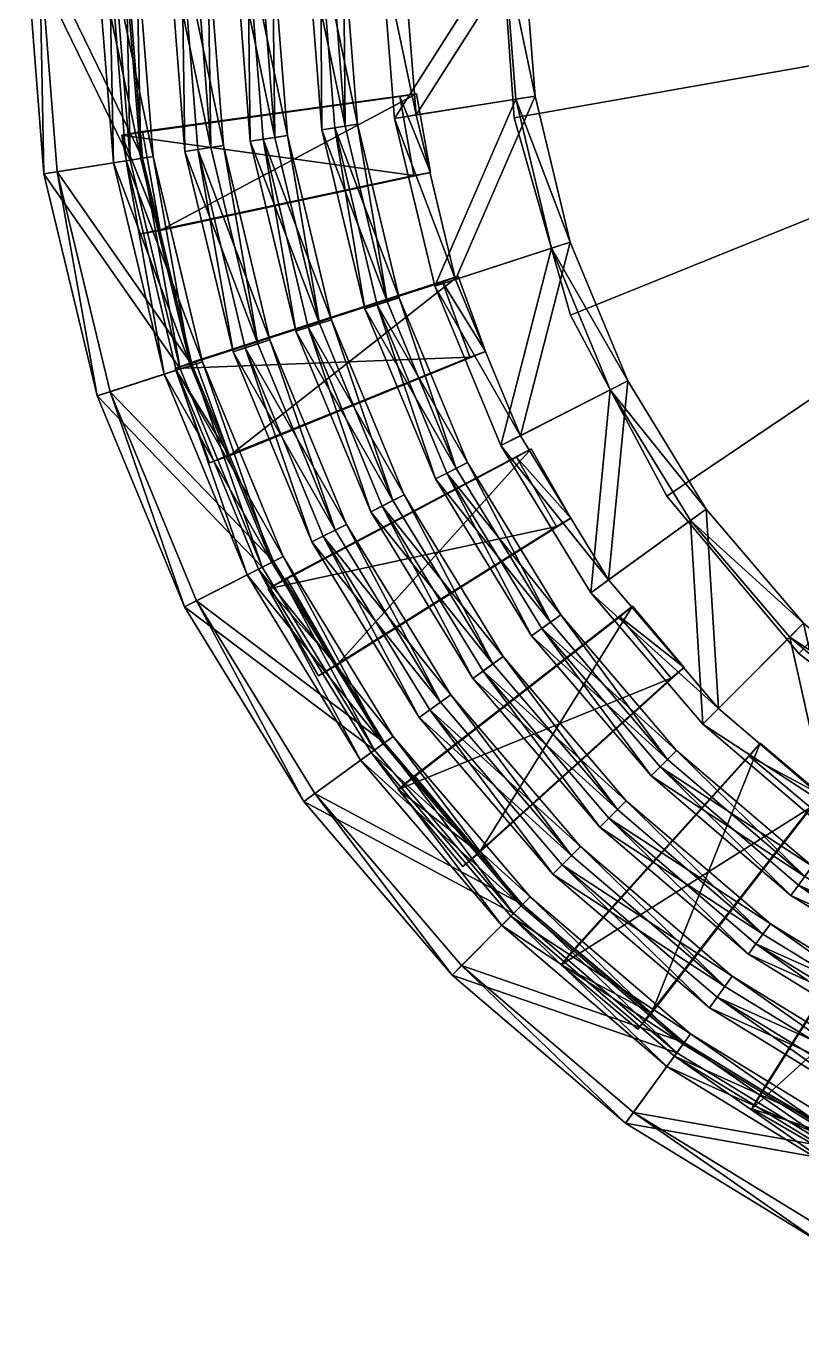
# Model space of a CAD drawing. Header units: inches. Extents: x -336 to -192, y -475 to -71.
# Drawn here: x -206.23 to -202.71, y -148.99 to -143.08 of the extents above; entities that cross this region are included whole.
import ezdxf

# ---------------------------------------------------------------- set-up
doc = ezdxf.new("R2010")
doc.units = ezdxf.units.IN
doc.layers.add('Model', color=22, linetype='Continuous')

msp = doc.modelspace()

# ---------------------------------------------------------------- meshes
at = {"layer": 'Model'}
mesh = msp.add_polyface(dxfattribs=at)
corners = [(-205.2225, -142.7139, 8.6974), (-205.1536, -143.5888, 8.6974), (-205.2115, -143.5979, 9.2159), (-205.281, -142.7139, 9.2159), (-205.1106, -142.7139, 8.6974), (-205.0998, -143.5802, 9.2159), (-205.0431, -143.5713, 8.6974), (-205.168, -142.7139, 9.2159), (-205.5229, -142.7139, 11.3562), (-205.4503, -143.6358, 11.3562), (-205.5082, -143.6449, 11.8746), (-205.5814, -142.7139, 11.8746), (-205.405, -142.7139, 11.3562), (-205.3906, -143.6263, 11.8746), (-205.3339, -143.6173, 11.3562), (-205.4624, -142.7139, 11.8746), (-205.8519, -142.7139, 14.2681), (-205.7753, -143.6872, 14.2681), (-205.8331, -143.6964, 14.7866), (-205.9105, -142.7139, 14.7866), (-205.7274, -142.7139, 14.2681), (-205.7091, -143.6767, 14.7866), (-205.6524, -143.6678, 14.2681), (-205.7849, -142.7139, 14.7866), (-205.6212, -144.0035, 14.5241), (-205.7003, -143.5544, 14.5241), (-205.795, -143.5711, 14.5241), (-204.4575, -143.3824, 3.1978), (-204.5328, -143.3956, 3.1978), (-204.4699, -143.7527, 3.1978), (-205.7158, -144.0202, 14.5241), (-205.7541, -142.9435, 14.5241), (-205.8502, -142.4875, 14.5241), (-205.8502, -142.9435, 14.5241), (-204.5767, -142.8965, 3.1978), (-204.5003, -142.8965, 3.1978), (-206.1681, -142.7139, 14.7078), (-206.0876, -143.7367, 14.7078), (-206.1479, -143.7463, 15.2263), (-206.2292, -142.7139, 15.2263), (-205.7761, -142.7139, 14.7078), (-205.7572, -143.6844, 15.2263), (-205.7005, -143.6754, 14.7078), (-205.8335, -142.7139, 15.2263)]
mesh.append_faces([[corners[k] for k in face] for face in [(0, 2, 3), (4, 5, 6), (8, 10, 11), (12, 13, 14), (16, 18, 19), (20, 21, 22), (24, 27, 25), (25, 28, 26), (26, 29, 30), (31, 32, 33), (32, 34, 33), (33, 35, 31), (36, 38, 39), (40, 41, 42)]], dxfattribs={"vtx0": -1})
mesh.append_faces([[corners[k] for k in face] for face in [(0, 6, 1), (8, 14, 9), (16, 22, 17), (36, 42, 37)]], dxfattribs={"vtx0": -1, "vtx1": -1})
mesh.append_faces([[corners[k] for k in face] for face in [(0, 4, 6), (3, 5, 7), (8, 12, 14), (11, 13, 15), (16, 20, 22), (19, 21, 23), (36, 40, 42), (39, 41, 43)]], dxfattribs={"vtx0": -1, "vtx2": -1})
mesh.append_faces([[corners[k] for k in face] for face in [(3, 2, 5), (11, 10, 13), (19, 18, 21), (39, 38, 41)]], dxfattribs={"vtx1": -1, "vtx2": -1})
mesh.append_faces([[corners[k] for k in face] for face in [(0, 1, 2), (4, 7, 5), (8, 9, 10), (12, 15, 13), (16, 17, 18), (20, 23, 21), (24, 25, 26), (36, 37, 38), (40, 43, 41)]], dxfattribs={"vtx2": -1})
mesh = msp.add_polyface(dxfattribs=at)
corners = [(-204.061, -142.7139, -1.5816), (-204.0065, -143.4071, -1.5816), (-204.5575, -143.4944, 3.3561), (-204.6189, -142.7139, 3.3561), (-204.3748, -144.2556, 3.3561), (-203.9724, -142.7139, -1.5816), (-204.459, -143.4787, 3.3561), (-203.919, -143.3932, -1.5816), (-204.5192, -142.7139, 3.3561), (-204.2799, -144.2248, 3.3561), (-203.7599, -144.0558, -1.5816), (-203.8442, -144.0832, -1.5816), (-204.8934, -142.7139, 5.7855), (-204.8286, -143.5373, 5.7855), (-204.8865, -143.5465, 6.3039), (-204.952, -142.7139, 6.3039), (-204.6915, -144.3585, 6.3039), (-204.7882, -142.7139, 5.7855), (-204.7814, -143.5298, 6.3039), (-204.7247, -143.5208, 5.7855), (-204.8456, -142.7139, 6.3039), (-204.5903, -144.3256, 6.3039), (-204.5357, -144.3079, 5.7855), (-205.0431, -143.5713, 8.6974), (-205.0998, -143.5802, 9.2159), (-204.897, -144.4253, 9.2159), (-205.1536, -143.5888, 8.6974), (-204.8424, -144.4075, 8.6974), (-205.6212, -144.0035, 14.5241), (-204.3946, -143.7395, 3.1978), (-204.4575, -143.3824, 3.1978), (-205.7003, -143.5544, 14.5241), (-204.5328, -143.3956, 3.1978), (-205.795, -143.5711, 14.5241), (-204.4699, -143.7527, 3.1978), (-205.7158, -144.0202, 14.5241), (-205.7541, -142.9435, 14.5241), (-204.5003, -142.8965, 3.1978), (-204.5003, -142.5339, 3.1978), (-205.8502, -142.9435, 14.5241), (-204.5767, -142.8965, 3.1978), (-204.5767, -142.5339, 3.1978), (-204.0794, -142.5635, -0.975), (-204.0145, -143.492, -0.975), (-204.0145, -143.492, -0.9212), (-204.0794, -142.5635, -0.9212), (-203.7579, -144.3867, -0.9212)]
mesh.append_faces([[corners[k] for k in face] for face in [(0, 2, 3), (1, 4, 2), (5, 6, 7), (12, 14, 15), (13, 16, 14), (17, 18, 19), (29, 32, 30), (42, 44, 45), (43, 46, 44)]], dxfattribs={"vtx0": -1})
mesh.append_faces([[corners[k] for k in face] for face in [(0, 7, 1), (1, 10, 11), (12, 19, 13)]], dxfattribs={"vtx0": -1, "vtx1": -1})
mesh.append_faces([[corners[k] for k in face] for face in [(0, 5, 7), (1, 7, 10), (3, 6, 8), (2, 9, 6), (12, 17, 19), (13, 19, 22), (15, 18, 20), (14, 21, 18), (26, 23, 27)]], dxfattribs={"vtx0": -1, "vtx2": -1})
mesh.append_faces([[corners[k] for k in face] for face in [(3, 2, 6), (15, 14, 18)]], dxfattribs={"vtx1": -1, "vtx2": -1})
mesh.append_faces([[corners[k] for k in face] for face in [(0, 1, 2), (5, 8, 6), (7, 6, 9), (12, 13, 14), (17, 20, 18), (19, 18, 21), (23, 24, 25), (28, 29, 30), (31, 30, 32), (33, 32, 34), (35, 34, 29), (29, 34, 32), (36, 37, 38), (39, 40, 37), (37, 40, 41), (42, 43, 44)]], dxfattribs={"vtx2": -1})
mesh = msp.add_polyface(dxfattribs=at)
corners = [(-203.2147, -145.3185, -1.5816), (-202.7632, -145.8472, -1.5816), (-203.1577, -146.2417, 3.3561), (-203.6661, -145.6464, 3.3561), (-202.2344, -146.2988, -1.5816), (-202.5623, -146.7502, 3.3561), (-203.4991, -144.6854, -1.5816), (-203.5854, -145.5878, 3.3561), (-203.143, -145.2664, -1.5816), (-203.0871, -146.1712, 3.3561), (-202.7005, -145.7846, -1.5816), (-202.5037, -146.6695, 3.3561), (-202.1823, -146.2271, -1.5816), (-203.5781, -144.7256, -1.5816), (-203.803, -145.7459, 5.7855), (-203.3179, -146.402, 6.3039), (-203.2773, -146.3614, 5.7855), (-203.2434, -145.9845, 3.1978), (-203.302, -146.0336, 3.1978), (-203.5351, -145.7558, 3.1978), (-203.4765, -145.7067, 3.1978), (-203.321, -145.2085, -0.975), (-202.7227, -145.9215, -0.975), (-202.7227, -145.9215, -0.9212), (-203.321, -145.2085, -0.9212), (-201.9893, -146.4945, -0.9212), (-204.0145, -143.492, -0.975), (-204.0794, -142.5635, -0.975), (-199.63, -142.7189, -0.975), (-203.7579, -144.3867, -0.975), (-201.9893, -146.4945, -0.975), (-201.1527, -146.9025, -0.975), (-200.2496, -147.1277, -0.975), (-199.3195, -147.1601, -0.975), (-204.0794, -142.5635, -0.9212), (-204.0145, -143.492, -0.9212), (-199.63, -142.7189, -0.9212), (-203.7579, -144.3867, -0.9212), (-201.1527, -146.9025, -0.9212), (-200.2496, -147.1277, -0.9212), (-199.3195, -147.1601, -0.9212)]
mesh.append_faces([[corners[k] for k in face] for face in [(0, 2, 3), (1, 5, 2), (6, 7, 8), (8, 9, 10), (10, 11, 12), (14, 15, 16), (17, 19, 20), (21, 23, 24), (22, 25, 23)]], dxfattribs={"vtx0": -1})
mesh.append_faces([[corners[k] for k in face] for face in [(13, 8, 0), (0, 10, 1), (1, 12, 4)]], dxfattribs={"vtx0": -1, "vtx1": -1})
mesh.append_faces([[corners[k] for k in face] for face in [(13, 6, 8), (0, 8, 10), (1, 10, 12), (3, 9, 7)]], dxfattribs={"vtx0": -1, "vtx2": -1})
mesh.append_faces([[corners[k] for k in face] for face in [(3, 2, 9), (26, 27, 28), (29, 26, 28), (21, 29, 28), (22, 21, 28), (30, 22, 28), (31, 30, 28), (32, 31, 28), (33, 32, 28), (34, 35, 36), (35, 37, 36), (37, 24, 36), (24, 23, 36), (23, 25, 36), (25, 38, 36), (38, 39, 36), (39, 40, 36)]], dxfattribs={"vtx1": -1, "vtx2": -1})
mesh.append_faces([[corners[k] for k in face] for face in [(0, 1, 2), (1, 4, 5), (8, 7, 9), (10, 9, 11), (17, 18, 19), (21, 22, 23)]], dxfattribs={"vtx2": -1})
mesh = msp.add_polyface(dxfattribs=at)
corners = [(-204.0065, -143.4071, -1.5816), (-203.8442, -144.0832, -1.5816), (-204.3748, -144.2556, 3.3561), (-203.5781, -144.7256, -1.5816), (-204.0752, -144.9789, 3.3561), (-203.919, -143.3932, -1.5816), (-204.2799, -144.2248, 3.3561), (-203.7599, -144.0558, -1.5816), (-203.9862, -144.9336, 3.3561), (-203.4991, -144.6854, -1.5816), (-204.5575, -143.4944, 3.3561), (-204.8286, -143.5373, 5.7855), (-204.6358, -144.3404, 5.7855), (-204.6915, -144.3585, 6.3039), (-204.3197, -145.1035, 5.7855), (-204.3719, -145.1301, 6.3039), (-204.7247, -143.5208, 5.7855), (-204.5903, -144.3256, 6.3039), (-204.5357, -144.3079, 5.7855), (-204.2771, -145.0818, 6.3039), (-204.2259, -145.0557, 5.7855), (-204.8865, -143.5465, 6.3039), (-204.9487, -144.4421, 8.6974), (-204.6651, -145.2795, 9.2159), (-205.0044, -144.4602, 9.2159), (-205.0431, -143.5713, 8.6974), (-204.897, -144.4253, 9.2159), (-204.8424, -144.4075, 8.6974), (-204.5644, -145.2282, 9.2159), (-205.1536, -143.5888, 8.6974), (-204.5132, -145.2021, 8.6974), (-205.3062, -145.0243, 14.5241), (-204.1441, -144.5513, 3.1978), (-204.2681, -144.2105, 3.1978), (-205.4622, -144.5958, 14.5241), (-204.34, -144.2367, 3.1978), (-205.5525, -144.6287, 14.5241), (-204.2159, -144.5774, 3.1978), (-205.3965, -145.0572, 14.5241), (-204.0145, -143.492, -0.975), (-203.7579, -144.3867, -0.975), (-203.7579, -144.3867, -0.9212), (-203.321, -145.2085, -0.9212)]
mesh.append_faces([[corners[k] for k in face] for face in [(1, 4, 2), (5, 6, 7), (7, 8, 9), (12, 15, 13), (16, 17, 18), (18, 19, 20), (22, 23, 24), (25, 26, 27), (31, 33, 34), (38, 32, 31), (32, 35, 33), (40, 42, 41)]], dxfattribs={"vtx0": -1})
mesh.append_faces([[corners[k] for k in face] for face in [(1, 9, 3), (11, 18, 12), (12, 20, 14), (29, 27, 22)]], dxfattribs={"vtx0": -1, "vtx1": -1})
mesh.append_faces([[corners[k] for k in face] for face in [(1, 7, 9), (2, 8, 6), (12, 18, 20), (13, 19, 17), (22, 27, 30), (24, 28, 26)]], dxfattribs={"vtx0": -1, "vtx2": -1})
mesh.append_faces([[corners[k] for k in face] for face in [(10, 2, 6), (2, 4, 8), (21, 13, 17), (13, 15, 19)]], dxfattribs={"vtx1": -1, "vtx2": -1})
mesh.append_faces([[corners[k] for k in face] for face in [(0, 1, 2), (1, 3, 4), (7, 6, 8), (11, 12, 13), (12, 14, 15), (18, 17, 19), (27, 26, 28), (31, 32, 33), (34, 33, 35), (36, 35, 37), (38, 37, 32), (32, 37, 35), (39, 40, 41)]], dxfattribs={"vtx2": -1})
mesh = msp.add_polyface(dxfattribs=at)
corners = [(-205.1536, -143.5888, 8.6974), (-204.9487, -144.4421, 8.6974), (-205.0044, -144.4602, 9.2159), (-205.2115, -143.5979, 9.2159), (-204.897, -144.4253, 9.2159), (-205.0998, -143.5802, 9.2159), (-205.4503, -143.6358, 11.3562), (-205.2344, -144.5349, 11.3562), (-205.2901, -144.553, 11.8746), (-205.5082, -143.6449, 11.8746), (-204.9328, -145.4159, 11.8746), (-205.3339, -143.6173, 11.3562), (-205.1769, -144.5163, 11.8746), (-205.1223, -144.4985, 11.3562), (-205.3906, -143.6263, 11.8746), (-204.8267, -145.3618, 11.8746), (-204.7755, -145.3358, 11.3562), (-205.7753, -143.6872, 14.2681), (-205.5474, -144.6366, 14.2681), (-205.6031, -144.6547, 14.7866), (-205.8331, -143.6964, 14.7866), (-205.6524, -143.6678, 14.2681), (-205.4836, -144.6159, 14.7866), (-205.429, -144.5982, 14.2681), (-205.7091, -143.6767, 14.7866), (-205.3062, -145.0243, 14.5241), (-205.4622, -144.5958, 14.5241), (-205.5525, -144.6287, 14.5241), (-205.3965, -145.0572, 14.5241), (-204.34, -144.2367, 3.1978), (-204.2159, -144.5774, 3.1978), (-205.6212, -144.0035, 14.5241), (-205.795, -143.5711, 14.5241), (-205.7158, -144.0202, 14.5241), (-204.3946, -143.7395, 3.1978), (-206.0876, -143.7367, 14.7078), (-205.8481, -144.7343, 14.7078), (-205.9062, -144.7532, 15.2263), (-206.1479, -143.7463, 15.2263), (-205.7005, -143.6754, 14.7078), (-205.5299, -144.6309, 15.2263), (-205.4753, -144.6132, 14.7078), (-205.7572, -143.6844, 15.2263)]
mesh.append_faces([[corners[k] for k in face] for face in [(0, 2, 3), (6, 8, 9), (7, 10, 8), (11, 12, 13), (17, 19, 20), (21, 22, 23), (25, 27, 28), (26, 29, 27), (27, 30, 28), (31, 32, 33), (33, 34, 31), (35, 37, 38), (39, 40, 41)]], dxfattribs={"vtx0": -1})
mesh.append_faces([[corners[k] for k in face] for face in [(6, 13, 7), (17, 23, 18), (35, 41, 36)]], dxfattribs={"vtx0": -1, "vtx1": -1})
mesh.append_faces([[corners[k] for k in face] for face in [(3, 4, 5), (6, 11, 13), (7, 13, 16), (9, 12, 14), (8, 15, 12), (17, 21, 23), (20, 22, 24), (35, 39, 41), (38, 40, 42)]], dxfattribs={"vtx0": -1, "vtx2": -1})
mesh.append_faces([[corners[k] for k in face] for face in [(3, 2, 4), (9, 8, 12), (20, 19, 22), (38, 37, 40)]], dxfattribs={"vtx1": -1, "vtx2": -1})
mesh.append_faces([[corners[k] for k in face] for face in [(0, 1, 2), (6, 7, 8), (11, 14, 12), (13, 12, 15), (17, 18, 19), (21, 24, 22), (25, 26, 27), (35, 36, 37), (39, 42, 40)]], dxfattribs={"vtx2": -1})
mesh = msp.add_polyface(dxfattribs=at)
corners = [(-203.5781, -144.7256, -1.5816), (-203.2147, -145.3185, -1.5816), (-203.6661, -145.6464, 3.3561), (-204.0752, -144.9789, 3.3561), (-203.4991, -144.6854, -1.5816), (-203.9862, -144.9336, 3.3561), (-203.5854, -145.5878, 3.3561), (-204.3197, -145.1035, 5.7855), (-203.8882, -145.8078, 5.7855), (-203.9356, -145.8422, 6.3039), (-204.3719, -145.1301, 6.3039), (-204.2259, -145.0557, 5.7855), (-203.8494, -145.7796, 6.3039), (-203.803, -145.7459, 5.7855), (-204.2771, -145.0818, 6.3039), (-203.3179, -146.402, 6.3039), (-203.2773, -146.3614, 5.7855), (-204.6129, -145.2529, 8.6974), (-204.1543, -146.0012, 8.6974), (-204.2017, -146.0356, 9.2159), (-204.6651, -145.2795, 9.2159), (-204.8424, -144.4075, 8.6974), (-204.5644, -145.2282, 9.2159), (-204.5132, -145.2021, 8.6974), (-204.1103, -145.9692, 9.2159), (-204.0639, -145.9354, 8.6974), (-204.8806, -145.3893, 11.3562), (-204.3974, -146.1777, 11.3562), (-204.4448, -146.2122, 11.8746), (-204.7755, -145.3358, 11.3562), (-204.3485, -146.1422, 11.8746), (-204.302, -146.1085, 11.3562), (-204.9328, -145.4159, 11.8746), (-204.4668, -146.4771, 14.5241), (-203.4765, -145.7067, 3.1978), (-203.5351, -145.7558, 3.1978), (-204.8188, -145.9749, 14.5241), (-203.7564, -145.3073, 3.1978), (-203.9378, -144.9932, 3.1978), (-205.0468, -145.58, 14.5241), (-204.004, -145.0314, 3.1978), (-205.13, -145.6281, 14.5241), (-203.8227, -145.3455, 3.1978), (-204.902, -146.0229, 14.5241), (-203.7579, -144.3867, -0.975), (-203.321, -145.2085, -0.975), (-203.321, -145.2085, -0.9212)]
mesh.append_faces([[corners[k] for k in face] for face in [(0, 2, 3), (7, 9, 10), (11, 12, 13), (17, 19, 20), (21, 22, 23), (23, 24, 25), (29, 30, 31), (36, 38, 39), (41, 42, 43), (43, 37, 36), (37, 40, 38)]], dxfattribs={"vtx0": -1})
mesh.append_faces([[corners[k] for k in face] for face in [(7, 13, 8), (17, 25, 18), (26, 31, 27)]], dxfattribs={"vtx0": -1, "vtx1": -1})
mesh.append_faces([[corners[k] for k in face] for face in [(3, 6, 5), (7, 11, 13), (8, 13, 16), (10, 12, 14), (17, 23, 25), (20, 24, 22)]], dxfattribs={"vtx0": -1, "vtx2": -1})
mesh.append_faces([[corners[k] for k in face] for face in [(3, 2, 6), (10, 9, 12), (20, 19, 24), (32, 28, 30)]], dxfattribs={"vtx1": -1, "vtx2": -1})
mesh.append_faces([[corners[k] for k in face] for face in [(0, 1, 2), (4, 5, 6), (7, 8, 9), (11, 14, 12), (13, 12, 15), (17, 18, 19), (23, 22, 24), (26, 27, 28), (33, 34, 35), (36, 37, 38), (39, 38, 40), (41, 40, 42), (43, 42, 37), (37, 42, 40), (44, 45, 46)]], dxfattribs={"vtx2": -1})
mesh = msp.add_polyface(dxfattribs=at)
corners = [(-204.9487, -144.4421, 8.6974), (-204.6129, -145.2529, 8.6974), (-204.6651, -145.2795, 9.2159), (-204.5132, -145.2021, 8.6974), (-205.0044, -144.4602, 9.2159), (-204.5644, -145.2282, 9.2159), (-205.2344, -144.5349, 11.3562), (-204.8806, -145.3893, 11.3562), (-204.9328, -145.4159, 11.8746), (-204.4448, -146.2122, 11.8746), (-205.1223, -144.4985, 11.3562), (-204.8267, -145.3618, 11.8746), (-204.7755, -145.3358, 11.3562), (-204.3485, -146.1422, 11.8746), (-204.302, -146.1085, 11.3562), (-205.2901, -144.553, 11.8746), (-205.5474, -144.6366, 14.2681), (-205.1737, -145.5387, 14.2681), (-205.2259, -145.5652, 14.7866), (-205.6031, -144.6547, 14.7866), (-204.711, -146.4056, 14.7866), (-205.429, -144.5982, 14.2681), (-205.114, -145.5082, 14.7866), (-205.0628, -145.4822, 14.2681), (-205.4836, -144.6159, 14.7866), (-204.6093, -146.3317, 14.7866), (-204.5629, -146.298, 14.2681), (-204.8188, -145.9749, 14.5241), (-205.0468, -145.58, 14.5241), (-205.13, -145.6281, 14.5241), (-204.902, -146.0229, 14.5241), (-204.004, -145.0314, 3.1978), (-205.8481, -144.7343, 14.7078), (-205.4555, -145.6822, 14.7078), (-205.5099, -145.7099, 15.2263), (-205.9062, -144.7532, 15.2263), (-204.9688, -146.5929, 15.2263), (-205.4753, -144.6132, 14.7078), (-205.1574, -145.5303, 15.2263), (-205.1062, -145.5043, 14.7078), (-205.5299, -144.6309, 15.2263), (-204.6487, -146.3604, 15.2263), (-204.6023, -146.3266, 14.7078)]
mesh.append_faces([[corners[k] for k in face] for face in [(7, 9, 8), (10, 11, 12), (16, 18, 19), (17, 20, 18), (21, 22, 23), (27, 29, 30), (28, 31, 29), (32, 34, 35), (33, 36, 34), (37, 38, 39)]], dxfattribs={"vtx0": -1})
mesh.append_faces([[corners[k] for k in face] for face in [(0, 3, 1), (6, 12, 7), (16, 23, 17), (32, 39, 33)]], dxfattribs={"vtx0": -1, "vtx1": -1})
mesh.append_faces([[corners[k] for k in face] for face in [(7, 12, 14), (8, 13, 11), (16, 21, 23), (17, 23, 26), (19, 22, 24), (18, 25, 22), (32, 37, 39), (33, 39, 42), (35, 38, 40), (34, 41, 38)]], dxfattribs={"vtx0": -1, "vtx2": -1})
mesh.append_faces([[corners[k] for k in face] for face in [(4, 2, 5), (15, 8, 11), (19, 18, 22), (35, 34, 38)]], dxfattribs={"vtx1": -1, "vtx2": -1})
mesh.append_faces([[corners[k] for k in face] for face in [(0, 1, 2), (6, 7, 8), (12, 11, 13), (16, 17, 18), (21, 24, 22), (23, 22, 25), (27, 28, 29), (32, 33, 34), (37, 40, 38), (39, 38, 41)]], dxfattribs={"vtx2": -1})
mesh = msp.add_polyface(dxfattribs=at)
corners = [(-203.8882, -145.8078, 5.7855), (-203.3517, -146.4359, 5.7855), (-203.3932, -146.4773, 6.3039), (-203.9356, -145.8422, 6.3039), (-203.2773, -146.3614, 5.7855), (-203.3179, -146.402, 6.3039), (-203.8494, -145.7796, 6.3039), (-204.1543, -146.0012, 8.6974), (-203.5844, -146.6685, 8.6974), (-203.6258, -146.7099, 9.2159), (-204.2017, -146.0356, 9.2159), (-204.0639, -145.9354, 8.6974), (-203.5459, -146.63, 9.2159), (-203.5053, -146.5894, 8.6974), (-204.1103, -145.9692, 9.2159), (-204.3974, -146.1777, 11.3562), (-203.8382, -146.9223, 11.8746), (-204.4448, -146.2122, 11.8746), (-204.302, -146.1085, 11.3562), (-203.7541, -146.8382, 11.8746), (-203.7135, -146.7976, 11.3562), (-204.3485, -146.1422, 11.8746), (-203.7968, -146.8809, 11.3562), (-205.1737, -145.5387, 14.2681), (-204.6636, -146.3711, 14.2681), (-204.711, -146.4056, 14.7866), (-205.0628, -145.4822, 14.2681), (-204.6093, -146.3317, 14.7866), (-204.5629, -146.298, 14.2681), (-203.9821, -147.0662, 14.7866), (-203.9415, -147.0256, 14.2681), (-205.2259, -145.5652, 14.7866), (-204.1737, -146.8264, 14.5241), (-204.4668, -146.4771, 14.5241), (-204.5404, -146.5389, 14.5241), (-203.2434, -145.9845, 3.1978), (-203.4765, -145.7067, 3.1978), (-203.5351, -145.7558, 3.1978), (-203.302, -146.0336, 3.1978), (-204.2473, -146.8882, 14.5241), (-205.4555, -145.6822, 14.7078), (-204.9194, -146.557, 14.7078), (-204.9688, -146.5929, 15.2263), (-205.1062, -145.5043, 14.7078), (-204.6487, -146.3604, 15.2263), (-204.6023, -146.3266, 14.7078), (-204.0165, -147.1006, 15.2263), (-205.5099, -145.7099, 15.2263)]
mesh.append_faces([[corners[k] for k in face] for face in [(0, 2, 3), (7, 9, 10), (11, 12, 13), (15, 16, 17), (18, 19, 20), (26, 27, 28), (32, 36, 33), (33, 37, 34), (34, 38, 39), (39, 35, 32), (43, 44, 45)]], dxfattribs={"vtx0": -1})
mesh.append_faces([[corners[k] for k in face] for face in [(0, 4, 1), (7, 13, 8), (15, 20, 22), (23, 28, 24), (40, 45, 41)]], dxfattribs={"vtx0": -1, "vtx1": -1})
mesh.append_faces([[corners[k] for k in face] for face in [(3, 5, 6), (7, 11, 13), (10, 12, 14), (15, 18, 20), (17, 19, 21), (24, 28, 30), (25, 29, 27)]], dxfattribs={"vtx0": -1, "vtx2": -1})
mesh.append_faces([[corners[k] for k in face] for face in [(3, 2, 5), (10, 9, 12), (31, 25, 27), (47, 42, 44)]], dxfattribs={"vtx1": -1, "vtx2": -1})
mesh.append_faces([[corners[k] for k in face] for face in [(0, 1, 2), (7, 8, 9), (11, 14, 12), (18, 21, 19), (23, 24, 25), (28, 27, 29), (32, 33, 34), (32, 35, 36), (34, 37, 38), (39, 38, 35), (40, 41, 42), (45, 44, 46)]], dxfattribs={"vtx2": -1})
mesh = msp.add_polyface(dxfattribs=at)
corners = [(-202.2344, -146.2988, -1.5816), (-201.6415, -146.6621, -1.5816), (-201.8948, -147.1592, 3.3561), (-202.5623, -146.7502, 3.3561), (-202.1823, -146.2271, -1.5816), (-201.8495, -147.0703, 3.3561), (-201.6013, -146.5832, -1.5816), (-202.5037, -146.6695, 3.3561), (-201.1407, -147.3639, 3.3561), (-200.9717, -146.844, -1.5816), (-200.9991, -146.9282, -1.5816), (-200.3091, -147.003, -1.5816), (-203.1577, -146.2417, 3.3561), (-203.0871, -146.1712, 3.3561), (-203.3517, -146.4359, 5.7855), (-202.7237, -146.9723, 5.7855), (-202.7581, -147.0197, 6.3039), (-203.3932, -146.4773, 6.3039), (-203.2773, -146.3614, 5.7855), (-202.6955, -146.9336, 6.3039), (-202.6618, -146.8871, 5.7855), (-203.3179, -146.402, 6.3039), (-203.5844, -146.6685, 8.6974), (-202.9515, -147.2858, 9.2159), (-203.6258, -146.7099, 9.2159), (-203.5053, -146.5894, 8.6974), (-202.8851, -147.1944, 9.2159), (-202.8513, -147.1479, 8.6974), (-203.5459, -146.63, 9.2159), (-201.9069, -147.0231, 3.1978), (-202.2592, -146.908, 3.1978), (-202.2209, -146.8418, 3.1978), (-203.3905, -147.5529, 14.5241), (-202.6206, -146.5623, 3.1978), (-202.8984, -146.3292, 3.1978), (-203.7398, -147.2599, 14.5241), (-202.9475, -146.3877, 3.1978), (-203.8016, -147.3335, 14.5241), (-202.6697, -146.6208, 3.1978), (-203.4523, -147.6266, 14.5241), (-202.7227, -145.9215, -0.975), (-201.9893, -146.4945, -0.975), (-201.9893, -146.4945, -0.9212), (-201.1527, -146.9025, -0.975), (-201.1527, -146.9025, -0.9212), (-200.2496, -147.1277, -0.9212)]
mesh.append_faces([[corners[k] for k in face] for face in [(0, 2, 3), (4, 5, 6), (6, 8, 9), (14, 16, 17), (18, 19, 20), (22, 23, 24), (25, 26, 27), (29, 30, 31), (33, 36, 34), (41, 44, 42), (43, 45, 44)]], dxfattribs={"vtx0": -1})
mesh.append_faces([[corners[k] for k in face] for face in [(0, 6, 1), (1, 9, 10), (14, 20, 15)]], dxfattribs={"vtx0": -1, "vtx1": -1})
mesh.append_faces([[corners[k] for k in face] for face in [(0, 4, 6), (1, 6, 9), (10, 9, 11), (12, 7, 13), (3, 5, 7), (14, 18, 20), (17, 19, 21), (22, 25, 27), (24, 26, 28)]], dxfattribs={"vtx0": -1, "vtx2": -1})
mesh.append_faces([[corners[k] for k in face] for face in [(12, 3, 7), (3, 2, 5), (17, 16, 19)]], dxfattribs={"vtx1": -1, "vtx2": -1})
mesh.append_faces([[corners[k] for k in face] for face in [(0, 1, 2), (4, 7, 5), (6, 5, 8), (14, 15, 16), (18, 21, 19), (25, 28, 26), (32, 33, 34), (35, 34, 36), (37, 36, 38), (39, 38, 33), (33, 38, 36), (40, 41, 42), (41, 43, 44)]], dxfattribs={"vtx2": -1})
mesh = msp.add_polyface(dxfattribs=at)
corners = [(-204.3974, -146.1777, 11.3562), (-203.7968, -146.8809, 11.3562), (-203.8382, -146.9223, 11.8746), (-203.1281, -147.5289, 11.8746), (-203.7135, -146.7976, 11.3562), (-203.7541, -146.8382, 11.8746), (-203.0581, -147.4326, 11.8746), (-203.0244, -147.3861, 11.3562), (-204.4448, -146.2122, 11.8746), (-204.6636, -146.3711, 14.2681), (-204.0295, -147.1136, 14.2681), (-204.0709, -147.155, 14.7866), (-204.711, -146.4056, 14.7866), (-203.287, -147.7477, 14.2681), (-203.3215, -147.7951, 14.7866), (-204.5629, -146.298, 14.2681), (-203.9821, -147.0662, 14.7866), (-203.9415, -147.0256, 14.2681), (-203.2476, -147.6934, 14.7866), (-203.2139, -147.647, 14.2681), (-203.3905, -147.5529, 14.5241), (-203.7398, -147.2599, 14.5241), (-203.8016, -147.3335, 14.5241), (-203.4523, -147.6266, 14.5241), (-202.9475, -146.3877, 3.1978), (-204.1737, -146.8264, 14.5241), (-204.5404, -146.5389, 14.5241), (-204.2473, -146.8882, 14.5241), (-204.9194, -146.557, 14.7078), (-204.2531, -147.3372, 14.7078), (-204.2963, -147.3804, 15.2263), (-204.9688, -146.5929, 15.2263), (-203.4729, -148.0035, 14.7078), (-203.5088, -148.0529, 15.2263), (-204.6023, -146.3266, 14.7078), (-204.0165, -147.1006, 15.2263), (-203.9759, -147.06, 14.7078), (-203.2763, -147.7328, 15.2263), (-203.2425, -147.6864, 14.7078), (-204.6487, -146.3604, 15.2263)]
mesh.append_faces([[corners[k] for k in face] for face in [(1, 3, 2), (9, 11, 12), (10, 14, 11), (15, 16, 17), (17, 18, 19), (20, 22, 23), (21, 24, 22), (25, 26, 27), (28, 30, 31), (29, 33, 30), (34, 35, 36), (36, 37, 38)]], dxfattribs={"vtx0": -1})
mesh.append_faces([[corners[k] for k in face] for face in [(9, 17, 10), (10, 19, 13), (28, 36, 29), (29, 38, 32)]], dxfattribs={"vtx0": -1, "vtx1": -1})
mesh.append_faces([[corners[k] for k in face] for face in [(1, 4, 7), (2, 6, 5), (10, 17, 19), (11, 18, 16), (28, 34, 36), (29, 36, 38), (31, 35, 39), (30, 37, 35)]], dxfattribs={"vtx0": -1, "vtx2": -1})
mesh.append_faces([[corners[k] for k in face] for face in [(8, 2, 5), (12, 11, 16), (11, 14, 18), (31, 30, 35), (30, 33, 37)]], dxfattribs={"vtx1": -1, "vtx2": -1})
mesh.append_faces([[corners[k] for k in face] for face in [(0, 1, 2), (4, 5, 6), (9, 10, 11), (10, 13, 14), (17, 16, 18), (20, 21, 22), (28, 29, 30), (29, 32, 33), (36, 35, 37)]], dxfattribs={"vtx2": -1})
mesh = msp.add_polyface(dxfattribs=at)
corners = [(-202.7237, -146.9723, 5.7855), (-202.0194, -147.4038, 5.7854), (-202.046, -147.456, 6.3039), (-202.7581, -147.0197, 6.3039), (-202.6618, -146.8871, 5.7855), (-201.9977, -147.3612, 6.3039), (-201.9716, -147.31, 5.7854), (-202.6955, -146.9336, 6.3039), (-203.5844, -146.6685, 8.6974), (-202.9171, -147.2385, 8.6974), (-202.9515, -147.2858, 9.2159), (-202.1688, -147.697, 8.6974), (-202.1954, -147.7492, 9.2159), (-202.8513, -147.1479, 8.6974), (-202.1441, -147.6485, 9.2159), (-202.118, -147.5973, 8.6974), (-202.8851, -147.1944, 9.2159), (-203.6258, -146.7099, 9.2159), (-203.7968, -146.8809, 11.3562), (-203.0937, -147.4815, 11.3562), (-203.1281, -147.5289, 11.8746), (-202.3318, -148.0169, 11.8746), (-203.7135, -146.7976, 11.3562), (-203.0581, -147.4326, 11.8746), (-203.0244, -147.3861, 11.3562), (-202.2777, -147.9108, 11.8746), (-202.2517, -147.8596, 11.3562), (-203.8382, -146.9223, 11.8746), (-202.4931, -148.1325, 14.5241), (-201.9069, -147.0231, 3.1978), (-202.2209, -146.8418, 3.1978), (-202.888, -147.9045, 14.5241), (-202.2592, -146.908, 3.1978), (-202.936, -147.9877, 14.5241), (-201.9451, -147.0893, 3.1978), (-202.5411, -148.2157, 14.5241), (-203.3905, -147.5529, 14.5241), (-202.8984, -146.3292, 3.1978), (-203.7398, -147.2599, 14.5241), (-203.8016, -147.3335, 14.5241), (-202.6697, -146.6208, 3.1978), (-203.4523, -147.6266, 14.5241), (-202.6206, -146.5623, 3.1978)]
mesh.append_faces([[corners[k] for k in face] for face in [(0, 2, 3), (4, 5, 6), (9, 12, 10), (13, 14, 15), (19, 21, 20), (22, 23, 24), (24, 25, 26), (28, 30, 31), (31, 32, 33), (36, 37, 38), (39, 40, 41), (41, 42, 36)]], dxfattribs={"vtx0": -1})
mesh.append_faces([[corners[k] for k in face] for face in [(0, 6, 1), (8, 13, 9), (9, 15, 11), (18, 24, 19)]], dxfattribs={"vtx0": -1, "vtx1": -1})
mesh.append_faces([[corners[k] for k in face] for face in [(0, 4, 6), (3, 5, 7), (9, 13, 15), (10, 14, 16), (19, 24, 26), (20, 25, 23)]], dxfattribs={"vtx0": -1, "vtx2": -1})
mesh.append_faces([[corners[k] for k in face] for face in [(3, 2, 5), (17, 10, 16), (10, 12, 14), (27, 20, 23)]], dxfattribs={"vtx1": -1, "vtx2": -1})
mesh.append_faces([[corners[k] for k in face] for face in [(0, 1, 2), (4, 7, 5), (8, 9, 10), (9, 11, 12), (13, 16, 14), (18, 19, 20), (24, 23, 25), (28, 29, 30), (31, 30, 32), (33, 32, 34), (35, 34, 29), (29, 34, 32)]], dxfattribs={"vtx2": -1})
mesh = msp.add_polyface(dxfattribs=at)
corners = [(-203.0937, -147.4815, 11.3562), (-202.3052, -147.9647, 11.3562), (-202.3318, -148.0169, 11.8746), (-201.469, -148.3742, 11.8746), (-202.2517, -147.8596, 11.3562), (-202.2777, -147.9108, 11.8746), (-201.4322, -148.261, 11.8746), (-201.4144, -148.2064, 11.3562), (-203.1281, -147.5289, 11.8746), (-203.287, -147.7477, 14.2681), (-202.4546, -148.2578, 14.2681), (-202.4812, -148.31, 14.7866), (-203.3215, -147.7951, 14.7866), (-201.5706, -148.6872, 14.7866), (-203.2139, -147.647, 14.2681), (-202.4241, -148.1981, 14.7866), (-202.3981, -148.1469, 14.2681), (-203.2476, -147.6934, 14.7866), (-201.5318, -148.5677, 14.7866), (-201.5141, -148.5131, 14.2681), (-202.4931, -148.1325, 14.5241), (-202.888, -147.9045, 14.5241), (-202.936, -147.9877, 14.5241), (-202.5411, -148.2157, 14.5241), (-201.9451, -147.0893, 3.1978), (-201.9069, -147.0231, 3.1978), (-203.4729, -148.0035, 14.7078), (-202.5981, -148.5396, 14.7078), (-202.6258, -148.594, 15.2263), (-203.5088, -148.0529, 15.2263), (-201.6502, -148.9322, 14.7078), (-201.6691, -148.9903, 15.2263), (-203.2425, -147.6864, 14.7078), (-202.4462, -148.2415, 15.2263), (-202.4202, -148.1903, 14.7078), (-203.2763, -147.7328, 15.2263), (-201.5469, -148.614, 15.2263), (-201.5291, -148.5594, 14.7078)]
mesh.append_faces([[corners[k] for k in face] for face in [(1, 3, 2), (9, 11, 12), (10, 13, 11), (14, 15, 16), (20, 22, 23), (22, 24, 23), (23, 25, 20), (26, 28, 29), (27, 31, 28), (32, 33, 34)]], dxfattribs={"vtx0": -1})
mesh.append_faces([[corners[k] for k in face] for face in [(0, 4, 1), (9, 16, 10), (26, 34, 27), (27, 37, 30)]], dxfattribs={"vtx0": -1, "vtx1": -1})
mesh.append_faces([[corners[k] for k in face] for face in [(1, 4, 7), (2, 6, 5), (9, 14, 16), (10, 16, 19), (12, 15, 17), (11, 18, 15), (26, 32, 34), (27, 34, 37), (29, 33, 35), (28, 36, 33)]], dxfattribs={"vtx0": -1, "vtx2": -1})
mesh.append_faces([[corners[k] for k in face] for face in [(8, 2, 5), (12, 11, 15), (29, 28, 33), (28, 31, 36)]], dxfattribs={"vtx1": -1, "vtx2": -1})
mesh.append_faces([[corners[k] for k in face] for face in [(0, 1, 2), (4, 5, 6), (9, 10, 11), (14, 17, 15), (16, 15, 18), (20, 21, 22), (26, 27, 28), (27, 30, 31), (32, 35, 33), (34, 33, 36)]], dxfattribs={"vtx2": -1})

doc.saveas('drawing.dxf')
